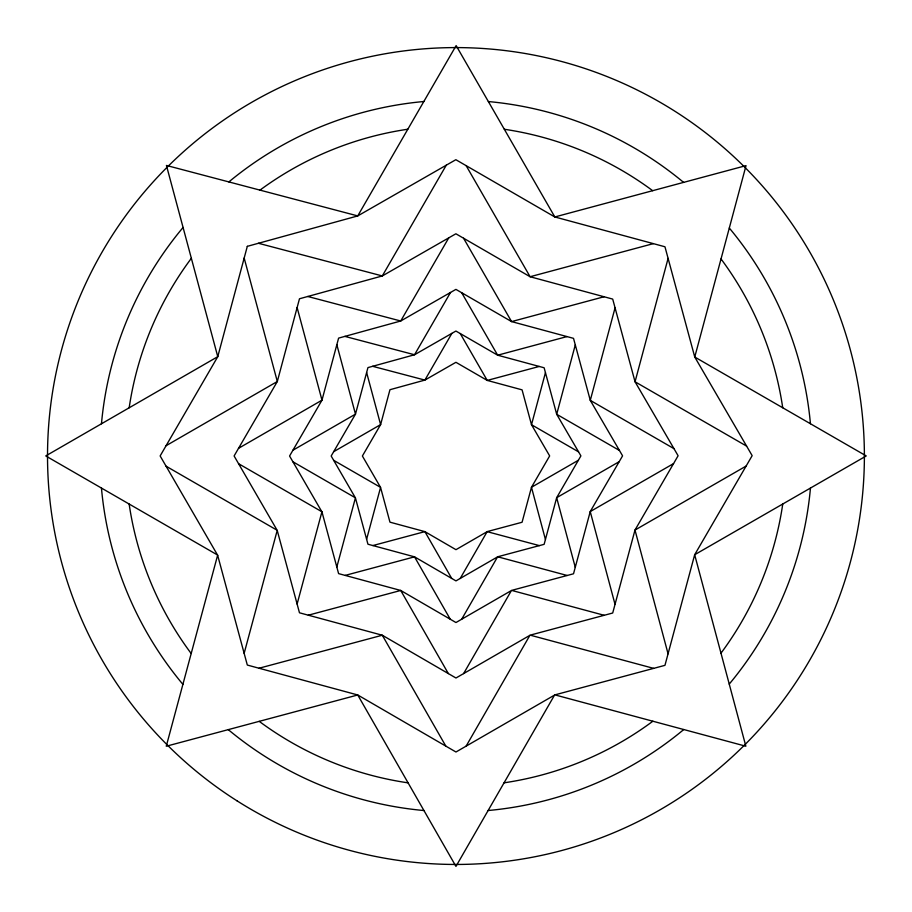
<?xml version="1.0" encoding="UTF-8"?>
<svg xmlns="http://www.w3.org/2000/svg" width="912" height="912" viewBox="0 0 912 912"><rect width="100%" height="100%" fill="white"/><g stroke="black" fill="none" stroke-linecap="round" stroke-linejoin="round"><path stroke-width="1.37" d="M244.154 653.334L277.214 530.408L299.478 612.796L382.299 635.231L455.966 678.004L529.906 635.311L466.112 746.141M297.118 604.04L321.913 511.837M336.824 567.036L355.429 497.884L367.946 544.225L414.527 556.844L455.966 580.898L497.792 556.753L544.133 544.339L556.662 497.69L580.91 455.886L556.696 414.287L544.133 367.775L497.667 355.201L455.92 331.045L414.527 354.757L367.946 367.593L355.475 414.139L331.17 456.011L355.372 497.792L292.912 461.768M366.613 539.288L380.566 487.418L389.96 522.166L424.889 531.628L455.966 549.674L487.327 531.559L522.074 522.257L531.479 487.27L549.662 455.92L531.502 424.718L522.074 389.846L487.236 380.418L455.932 362.303L424.889 380.087L389.96 389.709L380.612 424.616L362.383 456.011L380.532 487.35L333.667 460.321M545.444 372.655L531.502 424.718L578.573 451.873M575.29 344.884L556.696 414.287L619.442 450.471M615.064 307.834L590.281 400.368L622.577 455.84L590.235 511.575L573.523 573.785L511.621 590.395L604.166 615.292M668.097 258.381L635.048 381.775L678.106 455.749L634.991 530.054L612.704 613.012L530.168 635.151L653.653 668.371M460.229 578.436L487.145 531.662L539.38 545.615M461.666 619.248L497.553 556.89M463.615 673.592L511.427 590.52L455.966 622.531L400.721 590.463L338.603 573.625L321.982 511.963L289.571 456.011L321.982 400.174L338.603 338.113L400.721 321.001L455.909 289.378L511.575 321.594L573.523 338.352L590.281 400.368L673.968 448.636M446.287 165.175L382.299 275.948L299.478 298.771L277.316 381.512L234.099 455.966L277.123 530.248L166.075 466.203M448.75 237.872L400.721 321.001L307.766 296.48M450.517 292.467L414.527 354.757L344.884 336.391M451.885 333.359L424.889 380.087L372.643 366.305M166.087 445.694L277.316 381.512L244.177 258.062M238.522 448.328L321.982 400.174L297.118 307.561M292.923 450.232L355.475 414.139L336.847 344.713M333.678 451.691L380.612 424.616L366.624 372.529M578.379 460.252L531.479 487.27L545.433 539.494M619.191 461.677L556.662 497.69L575.267 567.298M673.546 463.604L590.235 511.575L615.03 604.36M746.13 466.055L634.991 530.054L668.063 653.801M653.368 243.629L530.1 276.735L455.886 233.78L382.299 275.948L258.438 243.276M604.075 296.753L511.575 321.594L463.57 238.237M566.99 336.585L497.667 355.201L461.689 292.729M539.243 366.453L487.236 380.418L460.241 333.553M372.86 545.558L424.889 531.628L451.702 578.425M345.181 575.404L414.527 556.844L450.266 619.225M308.324 615.19L400.721 590.463L448.339 673.58M259.031 668.234L382.299 635.231L445.82 746.107M497.701 556.799L567.173 575.483M746.609 446.116L635.048 381.775L612.704 299.09L530.1 276.735L466.135 165.642M238.568 463.695L321.845 511.723M782.758 504.005A330.315 330.315 0 0 1 720.982 653.174M652.867 721.221A330.315 330.315 0 0 1 504.062 782.815M408.086 782.849A330.315 330.315 0 0 1 259.213 721.346M191.189 653.528A330.315 330.315 0 0 1 129.139 504.028M129.173 407.778A330.315 330.315 0 0 1 191.349 258.301M259.966 190.129A330.315 330.315 0 0 1 407.824 129.23M504.325 129.265A330.315 330.315 0 0 1 652.684 190.688M721.027 258.94A330.315 330.315 0 0 1 782.724 407.755M810.46 488.057A355.954 355.954 0 0 1 729.247 684.091M683.761 729.532A355.954 355.954 0 0 1 488.114 810.517M423.943 810.529A355.954 355.954 0 0 1 228.274 729.634M182.89 684.365A355.954 355.954 0 0 1 101.449 488.057M101.46 423.772A355.954 355.954 0 0 1 183.073 227.464M228.855 181.921A355.954 355.954 0 0 1 423.841 101.517M488.365 101.551A355.954 355.954 0 0 1 683.601 182.389M729.304 228.034A355.954 355.954 0 0 1 810.437 423.738M247.312 246.343L217.763 356.672L160.136 455.943L217.512 554.998L45.748 455.932L217.763 356.672L166.429 165.448L357.743 215.916L455.852 159.703L554.827 216.965L664.962 246.776L694.75 357.025L752.161 455.647L694.67 554.735L664.962 665.338L554.906 694.876L745.856 746.233L694.67 554.735L866.252 455.932L694.75 357.025L746.027 165.619L554.827 216.965L456.137 45.6L357.743 215.916L247.312 246.343M217.637 555.203L166.258 746.233L357.743 694.978L455.966 752.001L554.553 695.081L455.954 866.4L357.743 694.978L247.312 665.053L217.637 555.203M236.858 800.725A408.439 408.439 0 0 0 864.017 473.408A408.439 408.439 0 0 0 266.977 93.936A408.439 408.439 0 0 0 236.858 800.725"/></g></svg>
